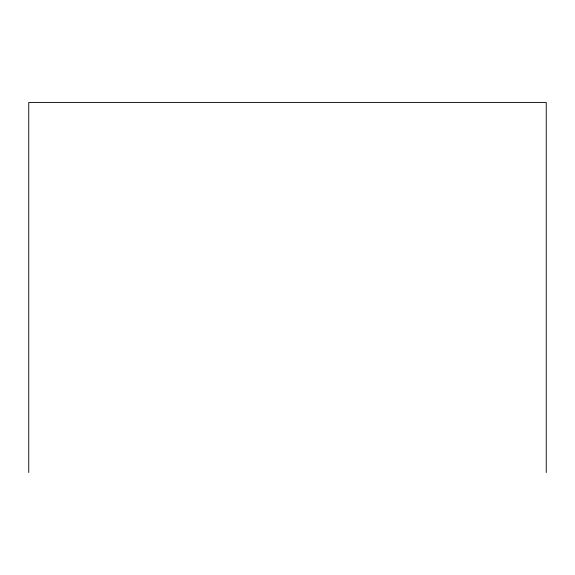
<?xml version="1.0" encoding="UTF-8"?>
<svg xmlns="http://www.w3.org/2000/svg" width="575" height="575" viewBox="0 0 575 575"><rect width="100%" height="100%" fill="white"/><g stroke="black" fill="none" stroke-linecap="round" stroke-linejoin="round"><path stroke-width="0.86" d="M546.25 472.521L546.25 102.479L28.75 102.479L28.75 472.521"/></g></svg>
